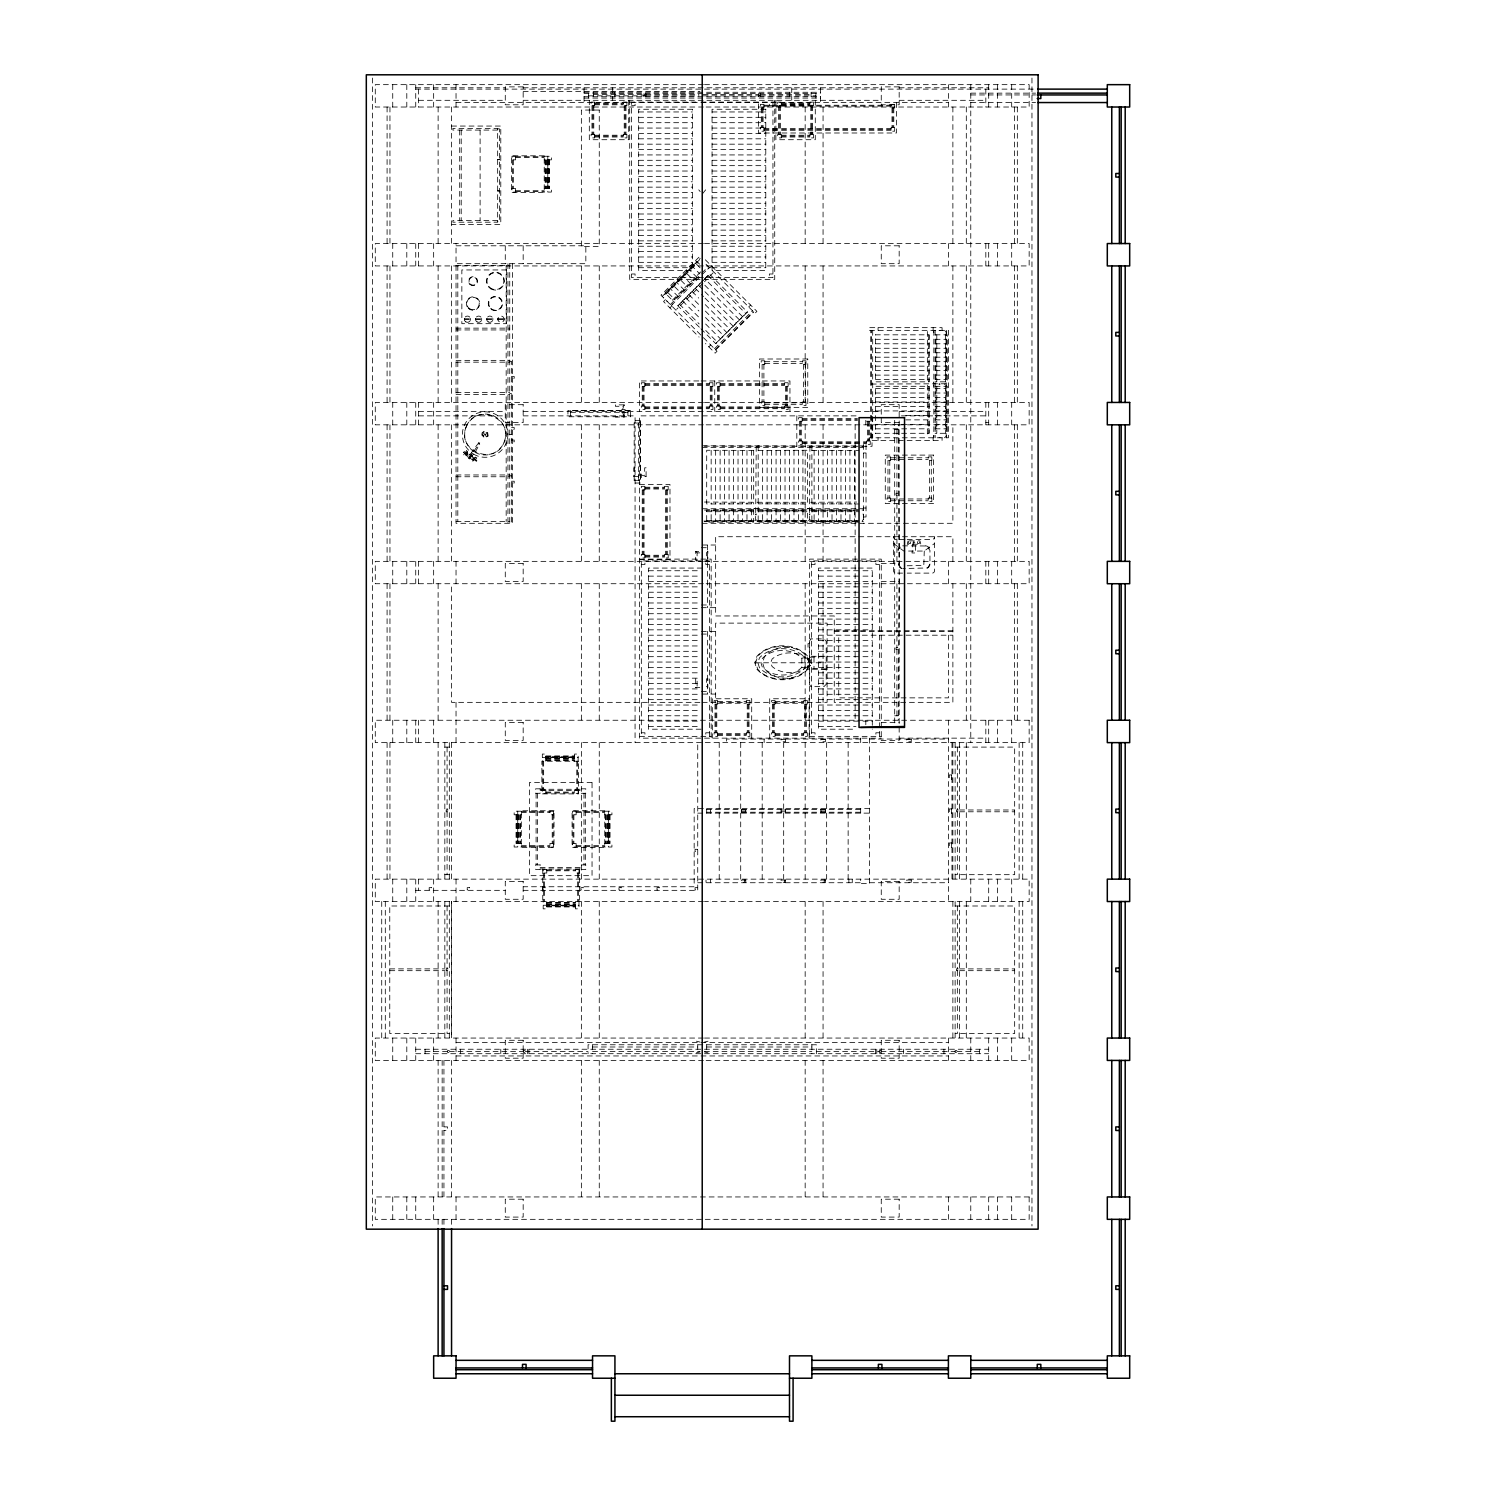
<?xml version="1.0" encoding="UTF-8"?>
<svg xmlns="http://www.w3.org/2000/svg" width="1496" height="1496" viewBox="0 0 1496 1496"><rect width="100%" height="100%" fill="white"/><g stroke="black" fill="none" stroke-linecap="round" stroke-linejoin="round"><path stroke-width="0.75" stroke-dasharray="5 3.75" d="M933.841 381.835L933.616 382.957M933.841 435.542L933.616 436.664M715.593 349.391L753.143 311.822M464.415 318.386L464.415 320.013M470.473 320.013L470.473 318.386M475.616 318.386L475.616 320.013M481.656 320.013L481.656 318.386M486.798 318.386L486.798 320.013M492.857 320.013L492.857 318.386M497.981 318.386L497.981 320.013M504.04 320.013A3.142 3.142 0 0 0 500.206 316.161A3.142 3.142 0 0 0 498.804 321.416A3.142 3.142 0 0 0 504.04 320.013L504.04 318.386M902.668 545.834L926.585 545.984L929.951 550.378L929.951 564.011L927.67 567.956L902.668 568.555M467.238 454.84L463.61 452.615L464.415 451.474C469.968 451.399 466.21 457.87 465.518 453.774L467.444 452.746L474.849 459.179L472.923 460.188L465.761 455.177M466.602 454.709L467.182 453.213L466.116 454.765M467.668 454.167L467.444 452.746M472.923 460.188L473.858 458.075L472.736 458.674M473.858 458.075L476.757 460.955L473.054 459.235M756.228 446.35L755.63 520.421L703.868 521.076M809.934 446.35L809.336 520.421L757.593 521.076L755.929 519.411M863.36 519.411L862.238 521.001M465.742 454.541L466.808 452.97M473.166 459.702L474.008 457.982L472.904 459.515L474.662 459.627L474.008 457.982M474.643 458.449L473.521 459.983M927.352 331.476L927.352 382.957M927.352 385.183L927.352 436.664M826.203 669.273L807.784 669.273C795.143 683.261 769.561 683.261 756.92 669.273L754.826 662.784L756.92 656.277C769.561 642.289 795.143 642.289 807.784 656.277L826.203 656.277L807.391 657.511L810.514 660.147L810.514 665.402L807.391 668.039L826.203 669.086M756.228 513.932L755.929 515.091L755.63 513.932M809.934 513.932L809.635 515.091L809.336 513.932M810.514 665.402L807.373 667.048L809.074 662.784L807.316 656.856C797.088 644.14 774.591 644.14 764.381 656.856L762.605 662.784L764.381 668.712C774.591 681.409 797.088 681.409 807.316 668.712L809.074 662.784L807.373 658.502L810.514 660.147M672.228 304.866L672.863 303.912M713.05 272.889L704.504 281.753M468.772 458.487L479.73 442.853M705.663 189.842L702.222 194.106L698.763 189.842M698.95 257.219L660.97 295.198L717.033 351.261L715.144 353.149L705.458 343.482M662.204 296.414L700.184 258.434M699.361 259.967L663.719 295.591L663.719 297.947M666.188 294.076L697.828 262.417M665.44 299.668L663.551 301.556L699.081 337.086M672.34 300.229L702.409 270.159M674.546 299.256L677.707 296.096M680.867 292.936L684.027 289.757M687.206 286.596L690.367 283.436M693.527 280.276L696.687 277.097M670.32 304.548L700.053 274.815M701.699 273.17L708.3 266.569M671.274 305.483L709.254 267.504M669.871 307.896L671.779 305.988M709.759 268.008L711.666 266.12M699.324 327.194L677.8 305.689L703.12 280.369M742.633 316.722L704.691 278.78L709.441 274.03L747.439 312.028L715.78 343.669L700.97 328.839M677.912 305.782L703.232 280.463M704.803 278.892L709.553 274.142M702.914 283.324L676.641 309.279M622.729 408.988L624.131 404.892L624.15 408.988M708.805 346.829L710.712 344.921M748.692 306.942L750.581 305.053M715.668 343.556L747.327 311.916M714.508 348.718L752.488 310.738M715.668 349.877L753.76 312.01M638.025 476.57L633.911 476.57L638.025 475.148M699.791 687.618L695.677 687.618L699.791 686.178M483.956 432.101L482.497 434.925L484.741 437.169L487.565 435.747L487.079 432.606L483.956 432.101L486.387 436.926M801.837 667.328C791.795 677.725 772.179 677.595 762.287 667.029L760.922 662.784L762.287 658.52C772.179 647.955 791.795 647.824 801.837 658.221L801.837 667.328L804.885 668.001L804.885 657.548C793.348 645.599 770.795 645.73 759.444 657.885L757.874 662.784L759.444 667.665C770.795 679.82 793.348 679.951 804.885 668.001M707.664 269.093L708.618 268.457M807.616 666.524C798.004 674.696 781.735 674.696 772.123 666.524L770.664 662.784L772.123 659.025C781.735 650.854 798.004 650.854 807.616 659.025M893.561 543.515L903.808 551.052L924.266 551.052L934.495 543.515M473.222 458.038L474.625 457.776M482.89 435.673L487.453 433.354M939.02 330.653L940.18 330.354M939.02 384.36L940.18 384.061L939.02 383.761M465.312 453.064L466.771 454.073M473.615 458.879L474.195 459.291M473.615 459.777L475.055 458.973L474.195 460.188M757.051 502.263L808.513 502.263M754.807 508.509L753.685 508.734M810.757 502.263L856.647 502.039M808.513 508.509L807.41 508.734M801.837 658.221L804.885 657.548M479.73 444.275L478.383 443.34M469.669 455.794L470.997 456.729M871.252 384.061L945.509 383.761L946.164 332.019L944.5 330.354M944.5 437.786L946.164 436.121L946.164 385.725L944.5 384.061M792.581 678.006C780.501 680.493 766.083 679.091 757.668 669.086L755.63 662.784L757.668 656.464C766.083 646.478 780.501 645.057 792.581 647.544M703.382 84.655L375.272 84.655L375.272 107.02L703.382 107.02M704.541 84.655L1029.155 84.655L1029.155 107.02L704.541 107.02M415.738 87.778L505.274 87.778M523.17 87.778L881.256 87.778M899.171 87.778L988.688 87.778M415.738 89.124L1035.569 89.124M523.17 91.368L699.885 91.368M584.038 92.266L820.388 92.266M970.773 93.145L1035.569 93.145M584.038 93.594L820.388 93.594M593.351 94.491L644.028 94.491M645.823 94.491L699.006 94.491M703.101 94.491L758.622 94.491M760.398 94.491L811.075 94.491M644.028 94.94L645.823 94.94M758.622 94.94L760.398 94.94M970.773 94.94L1035.569 94.94M644.028 95.389L645.823 95.389M758.622 95.389L760.398 95.389M588.526 95.838L644.028 95.838M645.823 95.838L699.006 95.838M703.101 95.838L758.622 95.838M760.398 95.838L815.9 95.838M584.038 96.735L820.388 96.735M584.038 98.082L820.388 98.082M418.618 100.307L505.274 100.307M523.17 100.307L881.256 100.307M899.171 100.307L985.827 100.307M629.704 102.102L698.763 102.102M701.063 102.102L774.722 102.102M456.037 102.551L948.408 102.551M970.773 102.551L1035.569 102.551M594.679 103L623.327 103M781.267 103L809.916 103M594.679 103.897L623.327 103.897M781.267 103.897L809.916 103.897M594.679 104.795L623.327 104.795M781.267 104.795L809.916 104.795M763.989 105.244L891.111 105.244M631.499 105.692L635.071 105.692L635.071 102.102M772.946 105.692L769.355 105.692L769.355 102.102M763.989 106.141L891.111 106.141M638.661 111.957L692.368 111.957M712.059 111.957L765.784 111.957M638.661 117.324L692.368 117.324M712.059 117.324L765.784 117.324M638.661 122.691L692.368 122.691M712.059 122.691L765.784 122.691M451.549 126.057L500.786 126.057L500.786 224.531L451.549 224.531M638.661 128.058L692.368 128.058M712.059 128.058L765.784 128.058M763.989 128.506L891.111 128.506M497.663 128.824L499.458 128.824L499.458 221.745L497.663 221.745M763.989 129.404L891.111 129.404M497.663 130.077L452.895 130.077L452.895 128.376L497.663 128.376L497.663 222.193L452.895 222.193L452.895 220.492L497.663 220.492M763.989 130.302L891.111 130.302M638.661 133.443L692.368 133.443M712.059 133.443L765.784 133.443M594.679 135.22L623.327 135.22M781.267 135.22L809.916 135.22M594.679 136.117L623.327 136.117M781.267 136.117L809.916 136.117M594.679 137.015L623.327 137.015M781.267 137.015L809.916 137.015M638.661 138.81L692.368 138.81M712.059 138.81L765.784 138.81M638.661 144.177L692.368 144.177M712.059 144.177L765.784 144.177M638.661 149.544L692.368 149.544M712.059 149.544L765.784 149.544M638.661 154.929L692.368 154.929M712.059 154.929L765.784 154.929M544.226 156.257L551.388 156.257L551.388 159.848L544.226 159.848M515.578 156.706L544.226 156.706M515.578 157.604L544.226 157.604M638.661 160.296L692.368 160.296M712.059 160.296L765.784 160.296M638.661 165.663L692.368 165.663M712.059 165.663L765.784 165.663M638.661 171.03L692.368 171.03M712.059 171.03L765.784 171.03M638.661 176.416L692.368 176.416M712.059 176.416L765.784 176.416M638.661 181.783L692.368 181.783M712.059 181.783L765.784 181.783M638.661 187.15L692.368 187.15M712.059 187.15L765.784 187.15M544.226 188.496L551.388 188.496L551.388 192.068L544.226 192.068M497.663 190.834L499.458 190.834M515.578 190.721L544.226 190.721M497.663 191.021L499.458 191.021M515.578 191.619L544.226 191.619M638.661 192.517L692.368 192.517M712.059 192.517L765.784 192.517M638.661 197.883L692.368 197.883M712.059 197.883L765.784 197.883M638.661 203.269L692.368 203.269M712.059 203.269L765.784 203.269M638.661 208.636L692.368 208.636M712.059 208.636L765.784 208.636M638.661 214.003L692.368 214.003M712.059 214.003L765.784 214.003M638.661 219.37L692.368 219.37M712.059 219.37L765.784 219.37M638.661 224.755L692.368 224.755M712.059 224.755L765.784 224.755M638.661 230.122L692.368 230.122M712.059 230.122L765.784 230.122M638.661 235.489L692.368 235.489M712.059 235.489L765.784 235.489M638.661 240.856L692.368 240.856M712.059 240.856L765.784 240.856M703.382 243.549L375.272 243.549L375.272 265.933L703.382 265.933M704.541 243.549L1029.155 243.549L1029.155 265.933L704.541 265.933M456.037 245.793L585.834 245.793L585.834 263.689L456.037 263.689M638.661 246.242L692.368 246.242M712.059 246.242L765.784 246.242M638.661 251.609L692.368 251.609M712.059 251.609L765.784 251.609M638.661 256.975L692.368 256.975M712.059 256.975L765.784 256.975M638.661 262.342L692.368 262.342M712.059 262.342L765.784 262.342M456.037 265.484L509.743 265.484M638.661 267.709L692.368 267.709M712.059 267.709L765.784 267.709M631.499 273.992L635.071 273.992L635.071 277.564M772.946 273.992L769.355 273.992L769.355 277.564M464.358 318.779L470.529 318.779M475.56 318.798L481.712 318.798M486.742 318.779L492.913 318.779M497.944 318.779L504.096 318.779M464.358 319.602L470.529 319.602M475.56 319.602L481.712 319.602M486.742 319.602L492.913 319.602M497.944 319.602L504.096 319.602M456.037 328.148L509.743 328.148M456.037 329.943L509.743 329.943M875.366 334.824L929.091 334.824L929.091 381.835L875.366 381.835L875.515 334.824M935.075 334.824L947.249 334.824L947.249 381.835L935.075 381.835M875.441 339.312L929.091 339.312M935.075 339.312L946.37 339.312M875.441 343.781L929.091 343.781M935.075 343.781L946.37 343.781M875.441 348.269L929.091 348.269M935.075 348.269L946.37 348.269M875.441 352.738L929.091 352.738M935.075 352.738L946.37 352.738M875.441 357.207L929.091 357.207M935.075 357.207L946.37 357.207M456.037 360.368L509.743 360.368M509.743 361.321L511.539 361.321L511.539 523.301M764.793 361.695L802.38 361.695M875.441 361.695L929.091 361.695M935.075 361.695L946.37 361.695M456.037 362.163L509.743 362.163M764.793 363.491L802.38 363.491M875.441 366.165L929.091 366.165M935.075 366.165L946.37 366.165M875.441 370.634L929.091 370.634M935.075 370.634L946.37 370.634M875.441 375.122L929.091 375.122M935.075 375.122L946.37 375.122M511.539 376.487L514.213 376.487L514.213 378.282L511.539 378.282M875.441 379.591L929.091 379.591M935.075 379.591L946.37 379.591M698.8 380.956L639.559 380.956L639.559 411.4M701.082 380.956L789.944 380.956L789.944 411.4M644.926 383.649L709.385 383.649M720.118 383.649L784.577 383.649M644.926 384.547L709.385 384.547M720.118 384.547L784.577 384.547M644.926 385.444L709.385 385.444M720.118 385.444L784.577 385.444M935.075 386.305L947.249 386.305L947.249 433.298L935.075 433.298M875.441 388.549L929.091 388.549M935.075 388.549L946.37 388.549M456.037 392.606L509.743 392.606M875.441 393.018L929.091 393.018M935.075 393.018L946.37 393.018M509.743 393.541L511.539 393.448M456.037 394.383L509.743 394.383M875.441 397.487L929.091 397.487M935.075 397.487L946.37 397.487M875.441 401.975L929.091 401.975M935.075 401.975L946.37 401.975M703.382 402.443L375.272 402.443L375.272 424.827L703.382 424.827M704.541 402.443L1029.155 402.443L1029.155 424.827L704.541 424.827M764.793 402.873L802.38 402.873M624.15 404.874L615.38 404.874L615.38 406.276L622.729 406.295M764.793 404.668L802.38 404.668M875.441 406.445L929.091 406.445M935.075 406.445L946.37 406.445M644.926 406.931L709.385 406.931M720.118 406.931L784.577 406.931M644.926 407.828L709.385 407.828M720.118 407.828L784.577 407.828M644.926 408.707L709.385 408.707M720.118 408.707L784.577 408.707M875.441 410.933L929.091 410.933M935.075 410.933L946.37 410.933M418.618 411.4L505.274 411.4M523.17 411.4L881.256 411.4M899.171 411.4L985.827 411.4M570.612 412.298L627.909 412.298M905.791 415.402L929.091 415.402M935.075 415.402L946.37 415.402M418.618 415.869L505.274 415.869M523.17 415.869L635.071 415.869L635.071 742.633M856.067 415.869L639.559 415.869L639.559 738.145L881.256 738.145M901.434 415.869L985.827 415.869M624.15 412.915L624.15 417.047L615.38 417.047L615.38 415.626M802.193 418.562L857.451 418.562M802.193 419.46L857.451 419.46M905.791 419.871L929.091 419.871M935.075 419.871L946.37 419.871M802.193 420.357L857.451 420.357M640.438 421.255L640.438 482.123M866.652 421.255L870.242 421.255M899.171 422.583L881.256 422.583L881.256 404.687L899.171 404.687L899.171 740.389L881.256 740.389L881.256 559.111L809.635 559.111L809.635 738.145M985.827 422.583L988.688 422.583M634.173 423.031L640.438 423.031M875.441 424.359L929.091 424.359M935.075 424.359L946.37 424.359M511.539 427.519L514.213 427.519L514.213 429.296L511.539 429.296M875.441 428.828L929.091 428.828M935.075 428.828L946.37 428.828M894.683 429.296L898.273 429.296M875.366 433.298L929.091 433.298L929.091 386.305L875.366 386.305L875.515 433.298M509.743 434.625L511.539 434.625M511.539 440.048L514.213 440.048L514.213 441.844L511.539 441.844M802.193 441.844L866.652 441.844M802.193 442.741L866.652 442.741M802.193 443.62L866.652 443.62M702.222 445.808L863.36 445.958M704.392 446.163L872.018 446.313L872.018 415.869M702.222 447.603L863.36 447.603M753.685 450.427L706.692 450.259L706.692 503.984L753.685 503.834M758.173 450.427L807.41 450.259L807.41 503.984L758.173 503.834M811.879 450.427L858.872 450.427M863.36 452.97L866.034 452.97M890.662 457.776L928.249 457.776M890.662 459.571L928.249 459.571M635.314 467.799L633.93 467.799L633.911 476.57M638.661 474.064L638.661 477.654M641.335 474.064L641.335 477.654M456.037 474.961L509.743 474.961M641.971 475.148L646.066 476.551L641.971 476.57M509.743 475.803L511.539 475.896M456.037 476.757L509.743 476.757M634.173 480.328L640.438 480.328M511.539 481.226L514.213 481.226L514.213 483.021L511.539 483.021M639.559 484.536L669.984 484.536L669.984 559.728L639.559 559.728M644.926 487.229L664.617 487.229M644.926 488.126L664.617 488.126M644.926 489.005L664.617 489.005M890.662 498.972L928.249 498.972M890.662 500.749L928.249 500.749M704.448 502.039L754.807 502.263M811.879 503.834L858.872 503.984M863.36 508.023L866.034 508.023M702.222 508.734L863.36 508.734M758.173 509.968L807.41 509.968L807.41 522.141L758.173 522.141M811.879 509.968L858.872 509.968M704.541 510.08L863.36 510.08M711.161 510.828L715.649 510.828M720.118 510.828L724.588 510.828M729.076 510.828L733.545 510.828M738.033 510.828L742.502 510.828M746.971 510.828L751.46 510.828M762.642 510.828L767.111 510.828M771.599 510.828L776.069 510.828M780.538 510.828L785.026 510.828M789.495 510.828L793.983 510.828M798.453 510.828L802.922 510.828M814.123 510.828L818.593 510.828M823.062 510.828L827.55 510.828M832.019 510.828L836.488 510.828M840.976 510.828L845.446 510.828M849.934 510.828L854.403 510.828M706.692 511.707L753.685 511.707M758.173 511.707L807.41 511.707M811.879 511.707L858.872 511.707M863.36 516.98L866.034 516.98L866.034 444.013L863.36 444.013L863.36 523.301M706.692 520.421L753.685 520.421M758.173 520.421L807.41 520.421M811.879 520.421L858.872 520.421M857.115 521.076L811.3 521.076L809.635 519.411M456.037 521.506L509.743 521.506M823.062 521.281L827.55 521.281L827.55 509.968M704.541 521.58L863.36 521.58M811.879 522.141L858.872 522.141M702.222 523.301L952.877 523.301L952.877 424.827M904.93 539.589L895.842 539.589A2.712 2.712 0 0 1 893.561 536.727L893.561 570.836A2.281 2.281 0 0 0 895.842 573.118L904.93 573.118M907.212 539.589L932.214 539.589A2.712 2.712 0 0 0 934.495 536.727L934.495 570.836A2.281 2.281 0 0 1 932.214 573.118L907.212 573.118M913.177 542.898L914.879 542.898M702.222 545.011L715.649 545.011M701.325 547.704L707.589 547.704M695.696 551.482L697.08 552.865L697.117 560.233L695.696 560.233L695.677 551.463L699.791 551.463M697.117 552.884L699.791 552.884M644.926 555.259L664.617 555.259M644.926 556.157L664.617 556.157M644.926 557.054L664.617 557.054M639.559 559.111L711.161 559.111L711.161 738.145M703.382 561.355L375.272 561.355L375.272 583.721L703.382 583.721M704.541 561.355L1029.155 561.355L1029.155 583.721L704.541 583.721M881.256 563.581L899.171 563.581M641.335 564.478L644.926 564.478L644.926 560.907M709.385 564.478L705.794 564.478L705.794 560.907M811.43 564.478L815.021 564.478L815.021 560.907M879.461 564.478L875.889 564.478L875.889 560.907M907.212 565.75L923.799 565.544L924.266 551.052M899.171 565.825L898.273 424.827M702.222 568.069L648.497 568.069L648.497 729.207L702.222 729.207M855.955 568.069L818.593 568.069L818.593 729.207L855.955 729.207M858.293 568.069L872.299 568.069L872.299 729.207M648.497 570.743L699.885 570.743M818.593 570.743L860.63 570.743M862.968 570.743L872.299 570.743M648.497 576.128L699.885 576.128M818.593 576.128L860.63 576.128M862.968 576.128L872.299 576.128M899.171 579.251L898.273 720.249M648.497 581.495L699.885 581.495M818.593 581.495L860.63 581.495M862.968 581.495L872.299 581.495M881.256 581.495L899.171 581.495M648.497 586.862L699.885 586.862M818.593 586.862L860.63 586.862M862.968 586.862L872.299 586.862M648.497 592.229L699.885 592.229M818.593 592.229L860.63 592.229M862.968 592.229L872.299 592.229M648.497 597.596L699.885 597.596M818.593 597.596L860.63 597.596M862.968 597.596L872.299 597.596M648.497 602.981L699.885 602.981M818.593 602.981L860.63 602.981M862.968 602.981L872.299 602.981M701.325 604.982L707.589 604.982M701.325 607.675L715.649 607.675M648.497 608.348L699.885 608.348M818.593 608.348L860.63 608.348M862.968 608.348L872.299 608.348M648.497 613.715L699.885 613.715M818.593 613.715L860.63 613.715M862.968 613.715L872.299 613.715M648.497 619.082L699.885 619.082M818.593 619.082L860.63 619.082M862.968 619.082L872.299 619.082M648.497 624.468L699.885 624.468M818.593 624.468L860.63 624.468M862.968 624.468L872.299 624.468M648.497 629.835L699.885 629.835M818.593 629.835L860.63 629.835M862.968 629.835L872.299 629.835M834.263 630.732L952.877 630.732M701.325 631.405L715.649 631.405M834.263 631.63L952.877 631.63M701.325 634.08L707.589 634.08M648.497 635.202L699.885 635.202M818.593 635.202L952.877 635.202M648.497 640.569L699.885 640.569M818.593 640.569L860.63 640.569M862.968 640.569L872.299 640.569M809.448 643.654L808.027 643.654L808.027 648.198L809.448 648.198M648.497 645.954L699.885 645.954M818.593 645.954L860.63 645.954M862.968 645.954L872.299 645.954M648.497 651.321L699.885 651.321M818.593 651.321L860.63 651.321M862.968 651.321L872.299 651.321M648.497 656.688L699.885 656.688M818.593 656.688L860.63 656.688M862.968 656.688L872.299 656.688M648.497 662.055L699.885 662.055M818.593 662.055L860.63 662.055M862.968 662.055L872.299 662.055M754.826 662.784L826.203 662.784M648.497 667.422L699.885 667.422M818.593 667.422L860.63 667.422M862.968 667.422L872.299 667.422M648.497 672.807L699.885 672.807M818.593 672.807L860.63 672.807M862.968 672.807L872.299 672.807M648.497 678.174L699.885 678.174M818.593 678.174L860.63 678.174M862.968 678.174L872.299 678.174M648.497 683.541L699.885 683.541M818.593 683.541L860.63 683.541M862.968 683.541L872.299 683.541M648.497 688.908L699.885 688.908M818.593 688.908L860.63 688.908M862.968 688.908L872.299 688.908M701.325 691.376L707.589 691.376M702.222 694.069L715.649 694.069M648.497 694.294L699.885 694.294M818.593 694.294L860.63 694.294M862.968 694.294L872.299 694.294M648.497 699.66L699.885 699.66M818.593 699.66L860.63 699.66M862.968 699.66L872.299 699.66M717.687 701.456L746.336 701.456M775.096 701.456L803.745 701.456M699.904 702.353L451.549 702.353L451.549 583.721M702.222 702.353L827.101 702.353L827.101 623.121L715.649 623.121L715.649 702.353M717.687 703.232L746.336 703.232M775.096 703.232L803.745 703.232M648.497 705.027L699.885 705.027M818.593 705.027L860.63 705.027M862.968 705.027L872.299 705.027M648.497 710.394L699.885 710.394M818.593 710.394L860.63 710.394M862.968 710.394L872.299 710.394M648.497 715.78L699.885 715.78M818.593 715.78L860.63 715.78M862.968 715.78L872.299 715.78M894.683 715.78L898.273 715.78M648.497 721.147L699.885 721.147M818.593 721.147L860.63 721.147M862.968 721.147L872.299 721.147M881.256 722.493L899.171 722.493M648.497 726.514L699.885 726.514M818.593 726.514L855.955 726.514M641.335 732.778L644.926 732.778L644.926 736.369M709.385 732.778L705.794 732.778L705.794 736.369M811.43 732.778L815.021 732.778L815.021 736.369M879.461 732.778L875.889 732.778L875.889 736.369M717.687 733.676L746.336 733.676M775.096 733.676L803.745 733.676M717.687 734.573L746.336 734.573M775.096 734.573L803.745 734.573M717.687 735.471L746.336 735.471M775.096 735.471L803.745 735.471M639.559 736.369L711.161 736.369M809.635 736.369L881.256 736.369M899.171 738.145L985.827 738.145M860.668 739.043L726.532 739.043L726.532 742.633M869.625 739.043L948.408 739.043M444.836 747.102L449.324 747.102M955.121 747.102L1014.662 747.102L1014.662 874.674L955.121 874.674M545.89 755.929L574.539 755.929M545.89 756.565L574.539 756.565M542.319 757.63L578.129 757.63M545.89 757.817L574.539 757.817M545.89 758.248L574.539 758.248M545.89 758.883L574.539 758.883M545.89 759.875L574.539 759.875M545.89 760.323L574.539 760.323M581.308 788.822L585.778 788.822L585.778 793.291L581.308 793.291M540.131 789.271L581.308 789.271M540.131 790.617L581.308 790.617M545.89 792.095L574.539 792.095M545.89 792.992L574.539 792.992M869.625 808.644L694.163 808.644L694.163 886.754L523.17 886.754M706.692 809.542L860.668 809.542M741.324 809.99L745.793 809.99M781.099 809.99L785.568 809.99M820.893 809.99L825.362 809.99M959.591 809.99L1014.662 809.99M521.319 811.206L514.157 811.206L514.157 814.778L521.319 814.778M604.758 811.206L611.92 811.206L611.92 814.778L604.758 814.778M521.319 811.655L549.967 811.655M576.128 811.655L604.758 811.655M741.324 811.786L745.793 811.786M781.099 811.786L785.568 811.786M820.893 811.786L825.362 811.786M959.591 811.786L1014.662 811.786M706.692 812.235L860.668 812.235M521.319 812.552L549.967 812.552M576.128 812.552L604.758 812.552M697.734 813.132L869.625 813.132M521.319 843.426L514.157 843.426L514.157 847.017L521.319 847.017M604.758 843.426L611.92 843.426L611.92 847.017L604.758 847.017M521.319 845.67L549.967 845.67M576.128 845.67L604.758 845.67M521.319 846.568L549.967 846.568M576.128 846.568L604.758 846.568M581.308 864.912L585.778 864.912L585.778 869.4L581.308 869.4M540.131 867.605L581.308 867.605M540.131 868.952L581.308 868.952M546.769 869.887L575.418 869.887M546.769 870.784L575.418 870.784M444.836 874.674L449.324 874.674M697.734 882.734L860.668 882.734M869.625 882.734L948.408 882.734M415.738 890.344L505.274 890.344M523.17 890.344L697.734 890.344L697.734 742.633M703.382 901.527L375.272 901.527L375.272 879.143L1029.155 879.143L1029.155 901.527L704.541 901.527M546.769 902.574L575.418 902.574M546.769 903.004L575.418 903.004M546.769 903.995L575.418 903.995M546.769 904.631L575.418 904.631M546.769 905.08L575.418 905.08M543.179 905.248L578.989 905.248M449.324 905.996L389.764 905.996L389.764 1033.568L449.324 1033.568M955.121 905.996L1014.662 905.996L1014.662 1033.568L955.121 1033.568M546.769 906.333L575.418 906.333M546.769 906.95L575.418 906.95M389.764 968.884L444.836 968.884M959.591 968.903L1014.662 968.903M389.764 970.68L444.836 970.68M959.591 970.68L1014.662 970.68M703.382 1038.056L375.272 1038.056L375.272 1060.421L703.382 1060.421M704.541 1038.056L1029.155 1038.056L1029.155 1060.421L704.541 1060.421M699.978 1042.076L696.388 1041.179M704.448 1042.076L708.038 1041.179M456.037 1042.525L948.408 1042.525M592.547 1046.994L697.734 1046.994M706.692 1046.994L811.879 1046.994M415.738 1049.238L988.688 1049.238M881.032 1050.585L879.237 1050.585L879.237 1052.38L881.032 1052.38M425.051 1051.482L447.528 1051.482M449.324 1051.482L523.394 1051.482M525.19 1051.482L588.078 1051.482M592.547 1051.482L699.978 1051.482M704.448 1051.482L811.879 1051.482M816.349 1051.482L879.237 1051.482M881.032 1051.482L955.121 1051.482M956.898 1051.482L979.375 1051.482M699.978 1051.931L696.388 1052.829M704.448 1051.931L708.038 1052.829M415.738 1053.708L988.688 1053.708M456.037 1055.952L948.408 1055.952M443.938 1126.899L447.528 1126.899L447.528 1130.471L443.938 1130.471M811.879 508.734L810.757 508.509M758.173 508.734L757.051 508.509M940.18 437.786L939.02 437.486M463.61 452.615L464.415 451.474M476.869 460.188L476.065 461.329M667.814 301.612L666.786 300.995M705.327 259.78L756.92 311.374L755.013 313.281L704.616 262.866M699.567 264.156L696.612 261.202L664.953 292.842L673.574 301.444M700.072 267.821L695.64 263.389L692.48 266.55L699.866 273.936M707.87 275.619L745.793 313.543M697.304 277.714L689.301 269.729L686.14 272.889L694.144 280.874M704.822 285.231L739.473 319.882M698.37 285.1L703.363 290.112M704.953 291.701L736.294 323.043M690.965 284.053L682.98 276.049L679.82 279.21L687.805 287.213M695.21 288.279L703.494 296.563M705.084 298.153L733.134 326.203M692.031 291.44L698.688 298.078M705.214 304.604L729.973 329.382M684.644 290.374L676.641 282.389L673.481 285.549L681.484 293.534M688.871 294.6L698.8 304.548M705.345 311.075L726.813 332.542M685.71 297.76L698.931 311M705.476 317.526L723.634 335.702M678.305 296.713L670.32 288.709L667.16 291.87L675.145 299.873M682.55 300.939L699.062 317.451M705.607 323.996L720.474 338.863M679.371 304.099L699.193 323.921M705.719 330.448L717.313 342.042M624.131 417.01L622.729 412.915M863.061 513.932L863.36 515.091M933.616 331.476L933.841 332.598M933.616 385.183L933.841 386.305M451.399 901.527L451.549 1038.056L451.549 901.527M1031.96 78.035L1031.96 1225.953M1022.722 742.633L1022.722 879.143M1022.722 901.527L1022.722 1038.056M1019.131 742.633L1019.131 879.143M1019.131 901.527L1019.131 1038.056M1017.336 107.02L1017.336 243.549M1017.336 265.933L1017.336 402.443M1017.336 424.827L1017.336 561.355M1017.336 583.721L1017.336 720.249M1014.475 107.02L1014.475 243.549M1014.475 265.933L1014.475 402.443M1014.475 424.827L1014.475 561.355M1014.475 583.721L1014.475 720.249M1011.689 84.655L1011.689 107.02M1011.689 243.549L1011.689 265.933M1011.689 402.443L1011.689 424.827M1011.689 561.355L1011.689 583.721M1011.689 720.249L1011.689 742.633M1011.689 879.143L1011.689 901.527M1011.689 1038.056L1011.689 1060.421M1011.689 1196.95L1011.689 1219.333M997.626 84.655L997.626 107.02M997.626 243.549L997.626 265.933M997.626 402.443L997.626 424.827M997.626 561.355L997.626 583.721M997.626 720.249L997.626 742.633M997.626 879.143L997.626 901.527M997.626 1038.056L997.626 1060.421M997.626 1196.95L997.626 1219.333M988.688 84.655L988.688 107.02M988.688 243.549L988.688 265.933M988.688 402.443L988.688 424.827M988.688 561.355L988.688 583.721M988.688 720.249L988.688 742.633M988.688 879.143L988.688 901.527M988.688 1038.056L988.688 1060.421M988.688 1196.95L988.688 1219.333M985.827 89.124L985.827 107.02M985.827 243.549L985.827 265.933M985.827 402.443L985.827 424.827M985.827 561.355L985.827 583.721M985.827 720.249L985.827 742.633M979.375 1049.238L979.375 1053.708M970.773 84.655L970.773 742.633M970.773 879.143L970.773 901.527M970.773 1038.056L970.773 1060.421M970.773 1196.95L970.773 1219.333M966.304 107.02L966.304 243.549M966.304 265.933L966.304 402.443M966.304 424.827L966.304 561.355M966.304 583.721L966.304 720.249M966.304 742.633L966.304 879.143M966.304 901.527L966.304 1038.056M959.591 742.633L959.591 879.143M959.591 901.527L959.591 1038.056M957.346 747.102L957.346 809.99M957.346 811.786L957.346 874.674M957.346 905.996L957.346 968.884M957.346 970.68L957.346 1033.568M955.121 742.633L955.121 879.143M955.121 901.527L955.121 1038.056M952.877 107.02L952.877 243.549M952.877 265.933L952.877 402.443M952.877 561.355L952.877 536.727L715.649 536.727L715.649 615.959L834.263 615.959L834.263 702.353L952.877 702.353L952.877 583.721M952.877 742.633L952.877 879.143M952.877 901.527L952.877 1038.056M951.98 742.633L951.98 879.143M948.408 84.655L948.408 107.02M948.408 243.549L948.408 265.933M948.408 561.355L948.408 583.721M948.408 635.202L948.408 697.865L838.732 697.865L838.732 635.202M948.408 720.249L948.408 901.527M948.408 1038.056L948.408 1060.421M948.408 1196.95L948.408 1219.333M946.669 330.354L946.669 437.786M945.509 334.824L945.509 381.835M945.509 386.305L945.509 433.298M943.92 1049.238L943.92 1053.708M942.069 330.354L942.069 327.661L869.12 327.661L869.12 330.354L948.408 330.354L948.408 437.786L869.12 437.786L869.12 440.46L942.069 440.46L942.069 437.786M936.795 334.824L936.795 381.835M936.795 386.305L936.795 433.298M935.935 339.312L935.935 343.781M935.935 348.269L935.935 352.738M935.935 357.207L935.935 361.695M935.935 366.165L935.935 370.634M935.935 375.122L935.935 379.591M935.935 388.549L935.935 393.018M935.935 397.487L935.935 401.975M935.935 406.445L935.935 410.933M935.935 415.402L935.935 419.871M935.935 424.359L935.935 428.828M935.168 330.354L935.168 437.786M933.841 330.354L933.841 437.786M933.13 327.661L933.13 330.354M933.13 437.786L933.13 440.46M931.297 460.469L931.297 498.075M929.502 460.469L929.502 498.075M928.941 334.824L928.941 381.835M928.941 386.305L928.941 433.298M903.64 1049.238L903.64 1053.708M896.927 429.296L896.927 493.306M896.927 495.101L896.927 561.355M896.927 583.721L896.927 647.731M896.927 649.526L896.927 715.78M896.478 102.551L896.478 132.994L758.622 132.994L758.622 102.551M894.683 420.357L894.683 724.719M893.785 107.918L893.785 127.609M892.888 107.918L892.888 127.609M892.009 107.918L892.009 127.609M889.765 460.469L889.765 498.075M887.97 460.469L887.97 498.075M879.461 736.369L879.461 560.907L811.43 560.907L811.43 736.369M878.059 327.661L878.059 330.354M878.059 437.786L878.059 440.46M876.787 1049.238L876.787 1053.708M875.534 1049.238L875.534 1053.708M872.692 330.354L872.692 414.429M872.692 416.767L872.692 437.786M869.625 738.145L869.625 883.631L860.668 883.631L860.668 879.143M869.344 421.255L869.344 440.946M868.447 421.255L868.447 440.946M867.549 421.255L867.549 440.946M865.81 420.357L865.81 424.827M865.81 720.249L865.81 724.719M860.668 738.145L860.668 742.633M860.668 808.644L860.668 813.132M855.132 424.827L855.132 720.249M854.403 450.352L854.403 503.984M854.403 509.968L854.403 521.281L849.934 521.281L849.934 509.968M852.253 879.143L852.253 882.734M849.934 450.352L849.934 503.984M848.868 879.143L848.868 882.734M848.139 742.633L848.139 808.644M848.139 813.132L848.139 879.143M845.446 450.352L845.446 503.984M845.446 509.968L845.446 521.281L840.976 521.281L840.976 509.968M840.976 450.352L840.976 503.984M836.488 450.352L836.488 503.984M836.488 509.968L836.488 521.281L832.019 521.281L832.019 509.968M832.019 450.352L832.019 503.984M827.55 450.352L827.55 503.984M826.652 742.633L826.652 808.644M826.652 813.132L826.652 879.143M825.362 809.542L825.362 812.235M824.259 880.041L824.259 882.285M823.062 107.02L823.062 243.549M823.062 265.933L823.062 402.443M823.062 424.827L823.062 561.355M823.062 583.721L823.062 720.249M823.062 901.527L823.062 1038.056M823.062 1060.421L823.062 1196.95M820.893 809.542L820.893 812.235M820.388 87.778L820.388 102.551M818.593 450.352L818.593 503.984M818.593 509.968L818.593 521.281L814.123 521.281L814.123 509.968M816.349 1053.708L816.349 1044.769L588.078 1044.769L588.078 1053.708M815.9 93.594L815.9 98.082M815.283 100.307L815.283 139.708L775.9 139.708L775.9 100.307M814.123 450.352L814.123 503.984M813.992 657.511L813.992 668.039M812.609 105.692L812.609 134.341M811.879 445.808L811.879 523.301M811.879 1044.769L811.879 1053.708M811.711 105.692L811.711 134.341M811.075 92.266L811.075 96.735M810.813 105.692L810.813 134.341M809.112 738.145L809.112 698.763L769.711 698.763L769.711 738.145M806.419 704.13L806.419 732.778M805.428 364.388L805.428 401.975M805.521 704.13L805.521 732.778M805.166 107.02L805.166 243.549M805.166 265.933L805.166 402.443M805.166 424.827L805.166 561.355M805.166 583.721L805.166 720.249M805.166 742.633L805.166 808.644M805.166 813.132L805.166 879.143M805.166 901.527L805.166 1038.056M805.166 1060.421L805.166 1196.95M804.642 704.13L804.642 732.778M803.633 364.388L803.633 401.975M802.922 450.352L802.922 503.984M802.922 509.968L802.922 521.281L798.453 521.281L798.453 509.968M801.295 421.255L801.295 440.946M800.416 421.255L800.416 440.946M799.519 421.255L799.519 440.946M798.453 450.352L798.453 503.984M796.826 415.869L796.826 446.313M793.983 450.352L793.983 503.984M793.983 509.968L793.983 521.281L789.495 521.281L789.495 509.968M791.739 87.778L791.739 100.307M789.589 92.266L789.589 96.735M789.495 450.352L789.495 503.984M787.251 386.342L787.251 406.033M786.372 386.342L786.372 406.033M785.475 386.342L785.475 406.033M785.568 809.542L785.568 812.235M785.026 450.352L785.026 503.984M785.026 509.968L785.026 521.281L780.538 521.281L780.538 509.968M784.484 880.041L784.484 882.285M783.68 742.633L783.68 808.644M783.68 813.132L783.68 879.143M781.099 809.542L781.099 812.235M780.37 105.692L780.37 134.341M780.538 450.352L780.538 503.984M779.491 105.692L779.491 134.341M778.593 105.692L778.593 134.341M776.069 450.352L776.069 503.984M776.069 509.968L776.069 521.281L771.599 521.281L771.599 509.968M774.722 100.307L774.722 279.359L629.704 279.359L629.704 100.307M774.199 704.13L774.199 732.778M773.301 704.13L773.301 732.778M772.946 102.102L772.946 277.564L631.499 277.564L631.499 102.102M772.404 704.13L772.404 732.778M771.599 450.352L771.599 503.984M767.111 450.352L767.111 503.984M767.111 509.968L767.111 521.281L762.642 521.281L762.642 509.968M764.138 739.043L764.138 742.633M763.895 364.388L763.895 401.975M763.091 107.918L763.091 127.609M762.642 450.352L762.642 503.984M762.193 107.918L762.193 127.609M762.1 364.388L762.1 401.975M762.193 742.633L762.193 808.644M762.193 813.132L762.193 879.143M761.296 107.918L761.296 127.609M760.398 93.594L760.398 96.735M758.622 93.594L758.622 96.735M758.173 445.808L758.173 523.301M753.685 450.259L753.685 503.984M751.703 738.145L751.703 698.763L712.32 698.763L712.32 738.145M751.46 450.352L751.46 503.984M751.46 509.968L751.46 521.281L746.971 521.281L746.971 509.968M749.01 704.13L749.01 732.778M748.131 704.13L748.131 732.778M746.971 450.352L746.971 503.984M747.233 704.13L747.233 732.778M745.793 809.542L745.793 812.235M744.69 880.041L744.69 882.285M742.502 450.352L742.502 503.984M742.502 509.968L742.502 521.281L738.033 521.281L738.033 509.968M741.324 809.542L741.324 812.235M740.707 742.633L740.707 808.644M740.707 813.132L740.707 879.143M738.033 450.352L738.033 503.984M733.545 450.352L733.545 503.984M733.545 509.968L733.545 521.281L729.076 521.281L729.076 509.968M729.076 450.352L729.076 503.984M724.588 450.352L724.588 503.984M724.588 509.968L724.588 521.281L720.118 521.281L720.118 509.968M720.118 450.352L720.118 503.984M719.221 386.342L719.221 406.033M719.221 742.633L719.221 808.644M719.221 813.132L719.221 879.143M718.323 386.342L718.323 406.033M717.425 386.342L717.425 406.033M716.79 704.13L716.79 732.778M715.892 704.13L715.892 732.778M715.649 450.352L715.649 503.984M715.649 509.968L715.649 521.281L711.161 521.281L711.161 509.968M714.995 704.13L714.995 732.778M714.751 380.956L714.751 411.4M712.059 386.342L712.059 406.033M711.161 386.342L711.161 406.033M711.161 450.352L711.161 503.984M710.263 386.342L710.263 406.033M710.488 809.542L710.488 813.132M710.488 879.143L710.488 882.734M709.385 736.369L709.385 560.907L641.335 560.907L641.335 736.369M707.589 545.011L707.589 607.675M707.589 631.405L707.589 694.069M706.692 808.644L706.692 813.132M706.692 1044.769L706.692 1049.238M706.019 880.041L706.019 882.285M697.734 1044.769L697.734 1049.238M697.117 686.178L697.117 678.847L695.696 678.847L695.677 687.618M667.31 489.903L667.31 554.361M666.412 489.903L666.412 554.361M665.514 489.903L665.514 554.361M646.085 476.57L646.085 467.799L644.683 467.799L644.645 475.148M645.823 93.594L645.823 96.735M644.028 93.594L644.028 96.735M644.028 386.342L644.028 406.033M644.028 489.903L644.028 554.361M643.13 386.342L643.13 406.033M643.13 489.903L643.13 554.361M642.233 386.342L642.233 406.033M642.233 489.903L642.233 554.361M638.661 423.031L638.661 480.328M629.704 410.502L568.835 410.502M628.694 100.307L628.694 139.708L589.312 139.708L589.312 100.307M627.909 410.502L627.909 416.767M626.001 105.692L626.001 134.341M625.122 105.692L625.122 134.341M625.235 409.605L621.644 409.605M625.235 412.298L621.644 412.298M624.225 105.692L624.225 134.341M614.837 92.266L614.837 96.735M612.687 87.778L612.687 100.307M610.05 814.778L610.05 843.426M609.414 814.778L609.414 843.426M608.984 814.778L608.984 843.426M608.797 814.778L608.797 843.426M608.348 811.206L608.348 847.017M608.161 814.778L608.161 843.426M607.731 814.778L607.731 843.426M607.096 814.778L607.096 843.426M606.104 814.778L606.104 843.426M605.656 814.778L605.656 843.426M599.26 265.933L599.26 402.443M599.26 424.827L599.26 561.355M599.26 583.721L599.26 720.249M599.26 742.633L599.26 879.143M599.26 901.527L599.26 1038.056M599.26 1060.421L599.26 1196.95M593.781 105.692L593.781 134.341M593.351 92.266L593.351 96.735M592.884 105.692L592.884 134.341M592.547 1044.769L592.547 1053.708M591.986 105.692L591.986 134.341M588.526 93.594L588.526 98.082M585.329 793.291L585.329 864.912M584.038 87.778L584.038 102.551M583.982 793.291L583.982 864.912M581.364 265.933L581.364 402.443M581.364 424.827L581.364 561.355M581.364 583.721L581.364 720.249M581.364 742.633L581.364 879.143M581.364 901.527L581.364 1038.056M581.364 1060.421L581.364 1196.95M579.438 868.989L579.438 901.677M578.989 901.677L578.989 908.839L575.418 908.839L575.418 901.677M578.541 873.028L578.541 901.677M578.129 761.221L578.129 754.059L574.539 754.059L574.539 761.221M577.68 761.221L577.68 789.869M577.662 873.028L577.662 901.677M576.783 761.221L576.783 789.869M573.884 814.778L573.884 843.426M572.987 814.778L572.987 843.426M570.612 410.502L570.612 416.767M553.109 814.778L553.109 843.426M552.211 814.778L552.211 843.426M549.5 159.848L549.5 188.496M548.882 159.848L548.882 188.496M548.434 159.848L548.434 188.496M548.247 159.848L548.247 188.496M547.798 156.257L547.798 192.068M547.63 159.848L547.63 188.496M547.181 159.848L547.181 188.496M546.769 901.677L546.769 908.839L543.179 908.839L543.179 901.677M546.545 159.848L546.545 188.496M545.89 761.221L545.89 754.059L542.319 754.059L542.319 761.221M545.554 159.848L545.554 188.496M545.105 159.848L545.105 188.496M544.525 873.028L544.525 901.677M543.646 761.221L543.646 789.869M543.628 873.028L543.628 901.677M542.768 761.221L542.768 789.869M542.749 868.989L542.749 901.677M537.438 793.291L537.438 864.912M536.092 793.291L536.092 864.912M528.911 1049.238L528.911 1053.708M527.658 1049.238L527.658 1053.708M523.17 245.793L523.17 263.689M520.421 814.778L520.421 843.426M519.972 814.778L519.972 843.426M519 814.778L519 843.426M518.364 814.778L518.364 843.426M517.915 814.778L517.915 843.426M517.747 811.206L517.747 847.017M517.298 814.778L517.298 843.426M517.111 814.778L517.111 843.426M516.662 814.778L516.662 843.426M516.045 814.778L516.045 843.426M513.334 159.848L513.334 188.496M512.436 159.848L512.436 188.496M512.436 263.689L512.436 523.301L456.037 523.301L456.037 243.549M509.743 263.689L509.743 523.301M507.948 263.689L507.948 523.301M506.172 265.484L506.172 521.506M505.274 245.793L505.274 263.689M500.786 1049.238L500.786 1053.708M480.104 130.077L480.104 220.492M461.217 130.077L461.217 220.492M460.506 1049.238L460.506 1053.708M459.702 130.077L459.702 220.492M457.813 265.484L457.813 521.506M456.037 84.655L456.037 107.02M456.037 561.355L456.037 583.721M456.037 702.353L456.037 742.633M456.037 879.143L456.037 901.527M456.037 1038.056L456.037 1060.421M456.037 1196.95L456.037 1219.333M451.549 107.02L451.549 243.549M451.549 265.933L451.549 402.443M451.549 424.827L451.549 561.355M451.549 742.633L451.549 879.143M451.549 1060.421L451.586 1196.95M451.549 1219.333L451.549 1226.271M449.324 742.633L449.324 879.143M449.324 901.527L449.324 1038.056M447.08 747.102L447.08 809.99M447.08 811.786L447.08 874.674M447.08 905.996L447.08 968.884M447.08 970.68L447.08 1033.568M444.836 742.633L444.836 879.143M444.836 901.527L444.836 1038.056M443.938 1060.421L443.938 1196.95M443.938 1219.333L443.938 1226.271M442.161 1060.421L442.161 1196.95M442.161 1219.333L442.161 1226.271M438.122 107.02L438.122 243.549M438.122 265.933L438.122 402.443M438.122 424.827L438.122 561.355M438.122 583.721L438.122 720.249M438.122 742.633L438.122 879.143M438.122 901.527L438.122 1038.056M438.122 1060.421L438.122 1196.95M438.122 1219.333L438.122 1226.271M433.653 84.655L433.653 107.02M433.653 243.549L433.653 265.933M433.653 402.443L433.653 424.827M433.653 561.355L433.653 583.721M433.653 720.249L433.653 742.633M433.653 879.143L433.653 901.527M433.653 1038.056L433.653 1060.421M433.653 1196.95L433.653 1219.333M425.051 1049.238L425.051 1053.708M418.618 89.124L418.618 107.02M418.618 243.549L418.618 265.933M418.618 402.443L418.618 424.827M418.618 561.355L418.618 583.721M418.618 720.249L418.618 742.633M418.618 879.143L418.618 890.344M415.738 84.655L415.738 107.02M415.738 243.549L415.738 265.933M415.738 402.443L415.738 424.827M415.738 561.355L415.738 583.721M415.738 720.249L415.738 742.633M415.738 879.143L415.738 901.527M415.738 1038.056L415.738 1060.421M415.738 1196.95L415.738 1219.333M406.8 84.655L406.8 107.02M406.8 243.549L406.8 265.933M406.8 402.443L406.8 424.827M406.8 561.355L406.8 583.721M406.8 720.249L406.8 742.633M406.8 879.143L406.8 901.527M406.8 1038.056L406.8 1060.421M406.8 1196.95L406.8 1219.333M392.737 84.655L392.737 107.02M392.737 243.549L392.737 265.933M392.737 402.443L392.737 424.827M392.737 561.355L392.737 583.721M392.737 720.249L392.737 742.633M392.737 879.143L392.737 901.527M392.737 1038.056L392.737 1060.421M392.737 1196.95L392.737 1219.333M389.951 107.02L389.951 243.549M389.951 265.933L389.951 402.443M389.951 424.827L389.951 561.355M389.951 583.721L389.951 720.249M389.951 742.633L389.951 879.143M387.09 107.02L387.09 243.549M387.09 265.933L387.09 402.443M387.09 424.827L387.09 561.355M387.09 583.721L387.09 720.249M387.09 742.633L387.09 879.143M385.295 901.527L385.295 1038.056M381.723 901.527L381.723 1038.056M372.467 78.035L372.467 1225.953M925.407 545.834A4.544 4.544 0 0 1 929.951 550.378M929.951 564.011A4.544 4.544 0 0 1 925.407 568.555M913.289 542.001L911.999 552.959L915.926 552.959L914.785 542.001L913.289 542.001M898.273 549.2L898.124 550.378A4.544 4.544 0 0 1 901.49 545.984L898.273 549.2M469.108 456.28L469.8 457.907L471.689 456.448L470.623 455.065L468.959 455.588L470.006 457.813L471.034 455.27L469.108 456.28M482.142 432.961L481.824 435.037L484.629 437.861L488.201 436.065L487.584 432.12L483.638 431.484L482.142 432.961M466.285 426.641C455.626 450.539 494.615 466.771 504.059 442.367C514.717 418.487 475.728 402.256 466.285 426.641M465.686 453.344L466.397 454.952L467.238 454.391L466.546 452.783L465.686 453.344M908.128 540.86L907.212 544.264L920.844 544.264L919.947 540.86L908.128 540.86M468.061 454.99L467.594 456.523L469.426 458.954L472.306 457.963L472.773 456.43L470.941 453.999L468.061 454.99M908.726 541.645L908.726 543.459L910.522 543.459L910.522 541.645L908.726 541.645M917.534 541.645L917.534 543.459L919.348 543.459L919.348 541.645L917.534 541.645M810.869 638.904L809.448 641.167L809.448 684.383L810.869 686.645L823.922 686.645L826.203 684.383L826.203 641.167L823.922 638.904L810.869 638.904M466.528 450.782L463.554 455.008L464.695 455.812L467.65 451.568L466.528 450.782M478.776 442.779C457.271 470.006 479.075 452.764 478.776 442.779M475.653 457.178L472.699 461.404L473.821 462.208L476.794 457.963L475.653 457.178M707.832 551.482L706.449 552.865L706.43 560.233L707.832 560.233L707.851 551.463M523.17 86.88L505.274 86.88L505.274 104.795L523.17 104.795L523.17 86.88M899.171 86.88L881.256 86.88L881.256 104.795L899.171 104.795L899.171 86.88M594.679 102.102L591.088 102.102L591.088 105.692L594.679 105.692L594.679 102.102M626.899 102.102L623.327 102.102L623.327 105.692L626.899 105.692L626.899 102.102M781.267 102.102L777.696 102.102L777.696 105.692L781.267 105.692L781.267 102.102M813.506 102.102L809.916 102.102L809.916 105.692L813.506 105.692L813.506 102.102M763.989 104.346L760.398 104.346L760.398 107.918L763.989 107.918L763.989 104.346M894.683 104.346L891.111 104.346L891.111 107.918L894.683 107.918L894.683 104.346M692.368 109.264L638.661 109.264L638.661 270.402L692.368 270.402L692.368 109.264M765.784 109.264L712.059 109.264L712.059 270.402L765.784 270.402L765.784 109.264M599.26 110.05L581.364 110.05L581.364 246.578L599.26 246.578L599.26 110.05M763.989 127.609L760.398 127.609L760.398 131.199L763.989 131.199L763.989 127.609M894.683 127.609L891.111 127.609L891.111 131.199L894.683 131.199L894.683 127.609M594.679 134.341L591.088 134.341L591.088 137.912L594.679 137.912L594.679 134.341M626.899 134.341L623.327 134.341L623.327 137.912L626.899 137.912L626.899 134.341M781.267 134.341L777.696 134.341L777.696 137.912L781.267 137.912L781.267 134.341M813.506 134.341L809.916 134.341L809.916 137.912L813.506 137.912L813.506 134.341M544.226 155.808L511.539 155.808L511.539 192.517L544.226 192.517L544.226 155.808M515.578 156.257L511.987 156.257L511.987 159.848L515.578 159.848L515.578 156.257M499.458 159.567L497.663 159.567L499.458 159.735M515.578 188.496L511.987 188.496L511.987 192.068L515.578 192.068L515.578 188.496M899.171 245.793L881.256 245.793L881.256 263.689L899.171 263.689L899.171 245.793M506.62 269.953L461.853 269.953L461.853 323.678L506.62 323.678L506.62 269.953M807.765 359.003L759.426 359.003L759.426 407.361L807.765 407.361L807.765 359.003M764.793 360.798L761.202 360.798L761.202 364.388L764.793 364.388L764.793 360.798M805.97 360.798L802.38 360.798L802.38 364.388L805.97 364.388L805.97 360.798M644.926 382.752L641.335 382.752L641.335 386.342L644.926 386.342L644.926 382.752M712.956 382.752L709.385 382.752L709.385 386.342L712.956 386.342L712.956 382.752M720.118 382.752L716.547 382.752L716.547 386.342L720.118 386.342L720.118 382.752M788.149 382.752L784.577 382.752L784.577 386.342L788.149 386.342L788.149 382.752M764.793 401.975L761.202 401.975L761.202 405.566L764.793 405.566L764.793 401.975M805.97 401.975L802.38 401.975L802.38 405.566L805.97 405.566L805.97 401.975M523.17 404.687L505.274 404.687L505.274 422.583L523.17 422.583L523.17 404.687M644.926 406.033L641.335 406.033L641.335 409.605L644.926 409.605L644.926 406.033M712.956 406.033L709.385 406.033L709.385 409.605L712.956 409.605L712.956 406.033M720.118 406.033L716.547 406.033L716.547 409.605L720.118 409.605L720.118 406.033M788.149 406.033L784.577 406.033L784.577 409.605L788.149 409.605L788.149 406.033M630.601 410.502L567.938 410.502L567.938 416.767L630.601 416.767L630.601 410.502M802.193 417.665L798.621 417.665L798.621 421.255L802.193 421.255L802.193 417.665M640.438 420.357L634.173 420.357L634.173 483.021L640.438 483.021L640.438 420.357M802.193 440.946L798.621 440.946L798.621 444.518L802.193 444.518L802.193 440.946M870.242 440.946L866.652 440.946L866.652 444.518L870.242 444.518L870.242 440.946M933.616 455.102L885.277 455.102L885.277 503.441L933.616 503.441L933.616 455.102M890.662 456.897L887.072 456.897L887.072 460.469L890.662 460.469L890.662 456.897M931.84 456.897L928.249 456.897L928.249 460.469L931.84 460.469L931.84 456.897M644.926 486.331L641.335 486.331L641.335 489.903L644.926 489.903L644.926 486.331M668.188 486.331L664.617 486.331L664.617 489.903L668.188 489.903L668.188 486.331M897.824 493.306L896.029 493.306L896.029 495.101L897.824 495.101L897.824 493.306M890.662 498.075L887.072 498.075L887.072 501.646L890.662 501.646L890.662 498.075M931.84 498.075L928.249 498.075L928.249 501.646L931.84 501.646L931.84 498.075M753.685 509.968L706.692 509.968L706.692 522.141L753.685 522.141L753.685 509.968M644.926 554.361L641.335 554.361L641.335 557.952L644.926 557.952L644.926 554.361M668.188 554.361L664.617 554.361L664.617 557.952L668.188 557.952L668.188 554.361M523.17 563.581L505.274 563.581L505.274 581.495L523.17 581.495L523.17 563.581M897.824 647.731L896.029 647.731L896.029 649.526L897.824 649.526L897.824 647.731M707.832 678.847L706.449 678.847L706.43 686.178L707.832 687.599L707.851 678.847M717.687 700.558L714.097 700.558L714.097 704.13L717.687 704.13L717.687 700.558M749.907 700.558L746.336 700.558L746.336 704.13L749.907 704.13L749.907 700.558M775.096 700.558L771.506 700.558L771.506 704.13L775.096 704.13L775.096 700.558M807.316 700.558L803.745 700.558L803.745 704.13L807.316 704.13L807.316 700.558M1029.155 720.249L375.272 720.249L375.272 742.633L1029.155 742.633L1029.155 720.249M523.17 722.493L505.274 722.493L505.274 740.389L523.17 740.389L523.17 722.493M717.687 732.778L714.097 732.778L714.097 736.369L717.687 736.369L717.687 732.778M749.907 732.778L746.336 732.778L746.336 736.369L749.907 736.369L749.907 732.778M775.096 732.778L771.506 732.778L771.506 736.369L775.096 736.369L775.096 732.778M807.316 732.778L803.745 732.778L803.745 736.369L807.316 736.369L807.316 732.778M785.568 739.491L781.099 739.491L781.099 741.736L785.568 741.736L785.568 739.491M825.362 739.491L820.893 739.491L820.893 741.736L825.362 741.736L825.362 739.491M911.251 739.491L906.763 739.491L906.763 741.736L911.251 741.736L911.251 739.491M574.539 756.995L545.89 756.995L574.539 757.182M578.578 761.221L541.87 761.221L541.87 793.89L578.578 793.89L578.578 761.221M951.531 774.928L949.287 774.928L949.287 779.397L951.531 779.397L951.531 774.928M592.042 782.558L529.378 782.558L529.378 875.665L592.042 875.665L592.042 782.558M540.131 788.822L535.643 788.822L535.643 793.291L540.131 793.291L540.131 788.822M545.89 789.869L542.319 789.869L542.319 793.441L545.89 793.441L545.89 789.869M578.129 789.869L574.539 789.869L574.539 793.441L578.129 793.441L578.129 789.869M951.531 808.943L949.287 808.943L949.287 813.413L951.531 813.413L951.531 808.943M447.977 809.99L446.182 809.99L446.182 811.786L447.977 811.786L447.977 809.99M958.244 809.99L956.449 809.99L956.449 811.786L958.244 811.786L958.244 809.99M554.006 810.757L521.319 810.757L521.319 847.465L554.006 847.465L554.006 810.757M604.758 810.757L572.089 810.757L572.089 847.465L604.758 847.465L604.758 810.757M553.557 811.206L549.967 811.206L549.967 814.778L553.557 814.778L553.557 811.206M576.128 811.206L572.538 811.206L572.538 814.778L576.128 814.778L576.128 811.206M951.531 842.959L949.287 842.959L949.287 847.447L951.531 847.447L951.531 842.959M553.557 843.426L549.967 843.426L549.967 847.017L553.557 847.017L553.557 843.426M576.128 843.426L572.538 843.426L572.538 847.017L576.128 847.017L576.128 843.426M697.286 849.298L695.06 849.298L695.06 851.523L697.286 851.523L697.286 849.298M540.131 864.912L535.643 864.912L535.643 869.4L540.131 869.4L540.131 864.912M546.769 869.438L543.179 869.438L543.179 873.028L546.769 873.028L546.769 869.438M578.989 869.438L575.418 869.438L575.418 873.028L578.989 873.028L578.989 869.438M745.793 880.041L741.324 880.041L741.324 882.285L745.793 882.285L745.793 880.041M785.568 880.041L781.099 880.041L781.099 882.285L785.568 882.285L785.568 880.041M825.362 880.041L820.893 880.041L820.893 882.285L825.362 882.285L825.362 880.041M911.251 880.041L906.763 880.041L906.763 882.285L911.251 882.285L911.251 880.041M523.17 881.387L505.274 881.387L505.274 899.283L523.17 899.283L523.17 881.387M899.171 881.387L881.256 881.387L881.256 899.283L899.171 899.283L899.171 881.387M431.409 887.652L429.184 887.652L429.184 889.896L431.409 889.896L431.409 887.652M469.464 887.652L467.22 887.652L467.22 889.896L469.464 889.896L469.464 887.652M545.105 887.652L542.861 887.652L542.861 889.896L545.105 889.896L545.105 887.652M583.16 887.652L580.915 887.652L580.915 889.896L583.16 889.896L583.16 887.652M621.195 887.652L618.951 887.652L618.951 889.896L621.195 889.896L621.195 887.652M659.25 887.652L657.006 887.652L657.006 889.896L659.25 889.896L659.25 887.652M697.286 887.652L695.06 887.652L695.06 889.896L697.286 889.896L697.286 887.652M575.418 905.697L546.769 905.697L575.418 905.884M447.977 968.884L446.182 968.884L446.182 970.68L447.977 970.68L447.977 968.884M958.244 968.903L956.449 968.884L956.449 970.68L958.244 970.68L958.244 968.903M523.17 1040.281L505.274 1040.281L505.274 1058.196L523.17 1058.196L523.17 1040.281M899.171 1040.281L881.256 1040.281L881.256 1058.196L899.171 1058.196L899.171 1040.281M449.324 1050.585L447.528 1050.585L447.528 1052.38L449.324 1052.38L449.324 1050.585M525.19 1050.585L523.394 1050.585L523.394 1052.38L525.19 1052.38L525.19 1050.585M956.898 1050.585L955.121 1050.585L955.121 1052.38L956.898 1052.38L956.898 1050.585M1029.155 1196.95L375.272 1196.95L375.272 1219.333L1029.155 1219.333L1029.155 1196.95M523.17 1199.194L505.274 1199.194L505.274 1217.09L523.17 1217.09L523.17 1199.194M899.171 1199.194L881.256 1199.194L881.256 1217.09L899.171 1217.09L899.171 1199.194M901.49 568.405L898.124 564.011A4.544 4.544 0 0 0 901.49 568.405M871.065 437.786L871.065 330.354L870.896 437.786M473.764 454.242A22.739 22.739 0 0 0 507.873 434.551A22.739 22.739 0 0 0 473.764 414.86A22.739 22.739 0 0 0 473.764 454.242M474.905 452.222A20.458 20.458 0 0 0 505.629 434.551A20.458 20.458 0 0 0 474.961 416.767A20.458 20.458 0 0 0 474.905 452.222M469.912 308.961A6.265 6.265 0 0 0 479.3 303.52A6.265 6.265 0 0 0 469.912 298.097A6.265 6.265 0 0 0 469.912 308.961M469.875 284.315A4.469 4.469 0 0 0 477.374 282.314A4.469 4.469 0 0 0 471.876 276.816A4.469 4.469 0 0 0 469.875 284.315M468.285 308.269A6.713 6.713 0 0 0 479.524 305.259A6.713 6.713 0 0 0 471.296 297.05A6.713 6.713 0 0 0 468.285 308.269M491.847 309.728A7.162 7.162 0 0 0 502.581 303.52A7.162 7.162 0 0 0 491.847 297.33A7.162 7.162 0 0 0 491.847 309.728M490.95 288.896A8.957 8.957 0 0 0 504.376 281.154A8.957 8.957 0 0 0 490.95 273.394A8.957 8.957 0 0 0 490.95 288.896M490.669 308.269A6.713 6.713 0 0 0 501.908 305.259A6.713 6.713 0 0 0 493.68 297.05A6.713 6.713 0 0 0 490.669 308.269M470.193 283.997A4.021 4.021 0 0 0 476.925 282.183A4.021 4.021 0 0 0 472.007 277.246A4.021 4.021 0 0 0 470.193 283.997M489.416 287.157A8.508 8.508 0 0 0 503.628 283.342A8.508 8.508 0 0 0 493.213 272.926A8.508 8.508 0 0 0 489.416 287.157M477.074 321.902A3.142 3.142 0 0 0 481.768 319.19A3.142 3.142 0 0 0 477.074 316.479A3.142 3.142 0 0 0 477.074 321.902M488.257 321.902A3.142 3.142 0 0 0 492.951 319.19A3.142 3.142 0 0 0 488.257 316.479A3.142 3.142 0 0 0 488.257 321.902M465.873 321.902A3.142 3.142 0 0 0 470.586 319.19A3.142 3.142 0 0 0 465.873 316.479A3.142 3.142 0 0 0 465.873 321.902"/><path stroke-width="1.5" d="M1037.887 89.124L1107.302 89.124M1037.887 93.145L1107.302 93.145M1037.252 94.94L1107.302 94.94M1037.252 98.53L1040.823 98.53L1040.823 94.94M1037.887 102.551L1107.302 102.551M1119.382 173.499L1115.81 173.499L1115.81 177.07L1119.382 177.07M1119.382 332.393L1115.81 332.393L1115.81 335.983L1119.382 335.983M1119.382 491.305L1115.81 491.305L1115.81 494.877L1119.382 494.877M1119.382 650.199L1115.81 650.199L1115.81 653.771L1119.382 653.771M903.64 726.514L860.724 727.411M1119.382 809.093L1115.81 809.093L1115.81 812.683L1119.382 812.683M1119.382 968.005L1115.81 968.005L1115.81 971.577L1119.382 971.577M1119.382 1126.899L1115.81 1126.899L1115.81 1130.471L1119.382 1130.471M443.938 1285.793L447.528 1285.793L447.528 1289.384L443.938 1289.384M1119.382 1285.793L1115.81 1285.793L1115.81 1289.384L1119.382 1289.384M456.037 1360.332L592.547 1360.332M811.879 1360.332L948.408 1360.332M970.773 1360.332L1107.302 1360.332M456.037 1367.942L592.547 1367.942M811.879 1367.942L948.408 1367.942M970.773 1367.942L1107.302 1367.942M456.037 1369.719L592.547 1369.719M811.879 1369.719L948.408 1369.719M970.773 1369.719L1107.302 1369.719M456.037 1373.758L592.547 1373.758M614.931 1373.758L789.495 1373.758M811.879 1373.758L948.408 1373.758M970.773 1373.758L1107.302 1373.758M614.931 1378.227L592.547 1378.227L592.547 1355.843L614.931 1355.843L614.931 1421.2L611.359 1421.2L611.359 1378.227M789.495 1378.227L811.879 1378.227L811.879 1355.843L789.495 1355.843L789.495 1421.2L793.086 1421.2L793.086 1378.227M614.931 1395.244L789.495 1395.244M614.931 1416.731L789.495 1416.731M1125.198 107.02L1125.198 243.549M1125.198 265.933L1125.198 402.443M1125.198 424.827L1125.198 561.355M1125.198 583.721L1125.198 720.249M1125.198 742.633L1125.198 879.143M1125.198 901.527L1125.198 1038.056M1125.198 1060.421L1125.198 1196.95M1125.198 1219.333L1125.198 1355.843M1121.177 107.02L1121.177 243.549M1121.177 265.933L1121.177 402.443M1121.177 424.827L1121.177 561.355M1121.177 583.721L1121.177 720.249M1121.177 742.633L1121.177 879.143M1121.177 901.527L1121.177 1038.056M1121.177 1060.421L1121.177 1196.95M1121.177 1219.333L1121.177 1355.843M1119.382 107.02L1119.382 243.549M1119.382 265.933L1119.382 402.443M1119.382 424.827L1119.382 561.355M1119.382 583.721L1119.382 720.249M1119.382 742.633L1119.382 879.143M1119.382 901.527L1119.382 1038.056M1119.382 1060.421L1119.382 1196.95M1119.382 1219.333L1119.382 1355.843M1111.771 107.02L1111.771 243.549M1111.771 265.933L1111.771 402.443M1111.771 424.827L1111.771 561.355M1111.771 583.721L1111.771 720.249M1111.771 742.633L1111.771 879.143M1111.771 901.527L1111.771 1038.056M1111.771 1060.421L1111.771 1196.95M1111.771 1219.333L1111.771 1355.843M1040.823 1367.942L1040.823 1364.352L1037.252 1364.352L1037.252 1367.942M881.929 1367.942L881.929 1364.352L878.358 1364.352L878.358 1367.942M702.222 74.8L702.222 1229.17M526.087 1367.942L526.087 1364.352L522.497 1364.352L522.497 1367.942M451.549 1228.59L451.549 1355.843M443.938 1228.59L443.938 1355.843M442.161 1228.59L442.161 1355.843M438.122 1228.59L438.122 1355.843M1038.112 74.8L366.314 74.8L366.314 1229.17L1038.112 1229.17L1038.112 74.8M1129.686 84.655L1107.302 84.655L1107.302 107.02L1129.686 107.02L1129.686 84.655M1129.686 243.549L1107.302 243.549L1107.302 265.933L1129.686 265.933L1129.686 243.549M1129.686 402.443L1107.302 402.443L1107.302 424.827L1129.686 424.827L1129.686 402.443M904.538 417.665L859.041 417.665L859.041 727.411L904.538 727.411L904.538 417.665M1129.686 561.355L1107.302 561.355L1107.302 583.721L1129.686 583.721L1129.686 561.355M1129.686 720.249L1107.302 720.249L1107.302 742.633L1129.686 742.633L1129.686 720.249M1129.686 879.143L1107.302 879.143L1107.302 901.527L1129.686 901.527L1129.686 879.143M1129.686 1038.056L1107.302 1038.056L1107.302 1060.421L1129.686 1060.421L1129.686 1038.056M1129.686 1196.95L1107.302 1196.95L1107.302 1219.333L1129.686 1219.333L1129.686 1196.95M456.037 1355.843L433.653 1355.843L433.653 1378.227L456.037 1378.227L456.037 1355.843M970.773 1355.843L948.408 1355.843L948.408 1378.227L970.773 1378.227L970.773 1355.843M1129.686 1355.843L1107.302 1355.843L1107.302 1378.227L1129.686 1378.227L1129.686 1355.843"/></g></svg>
